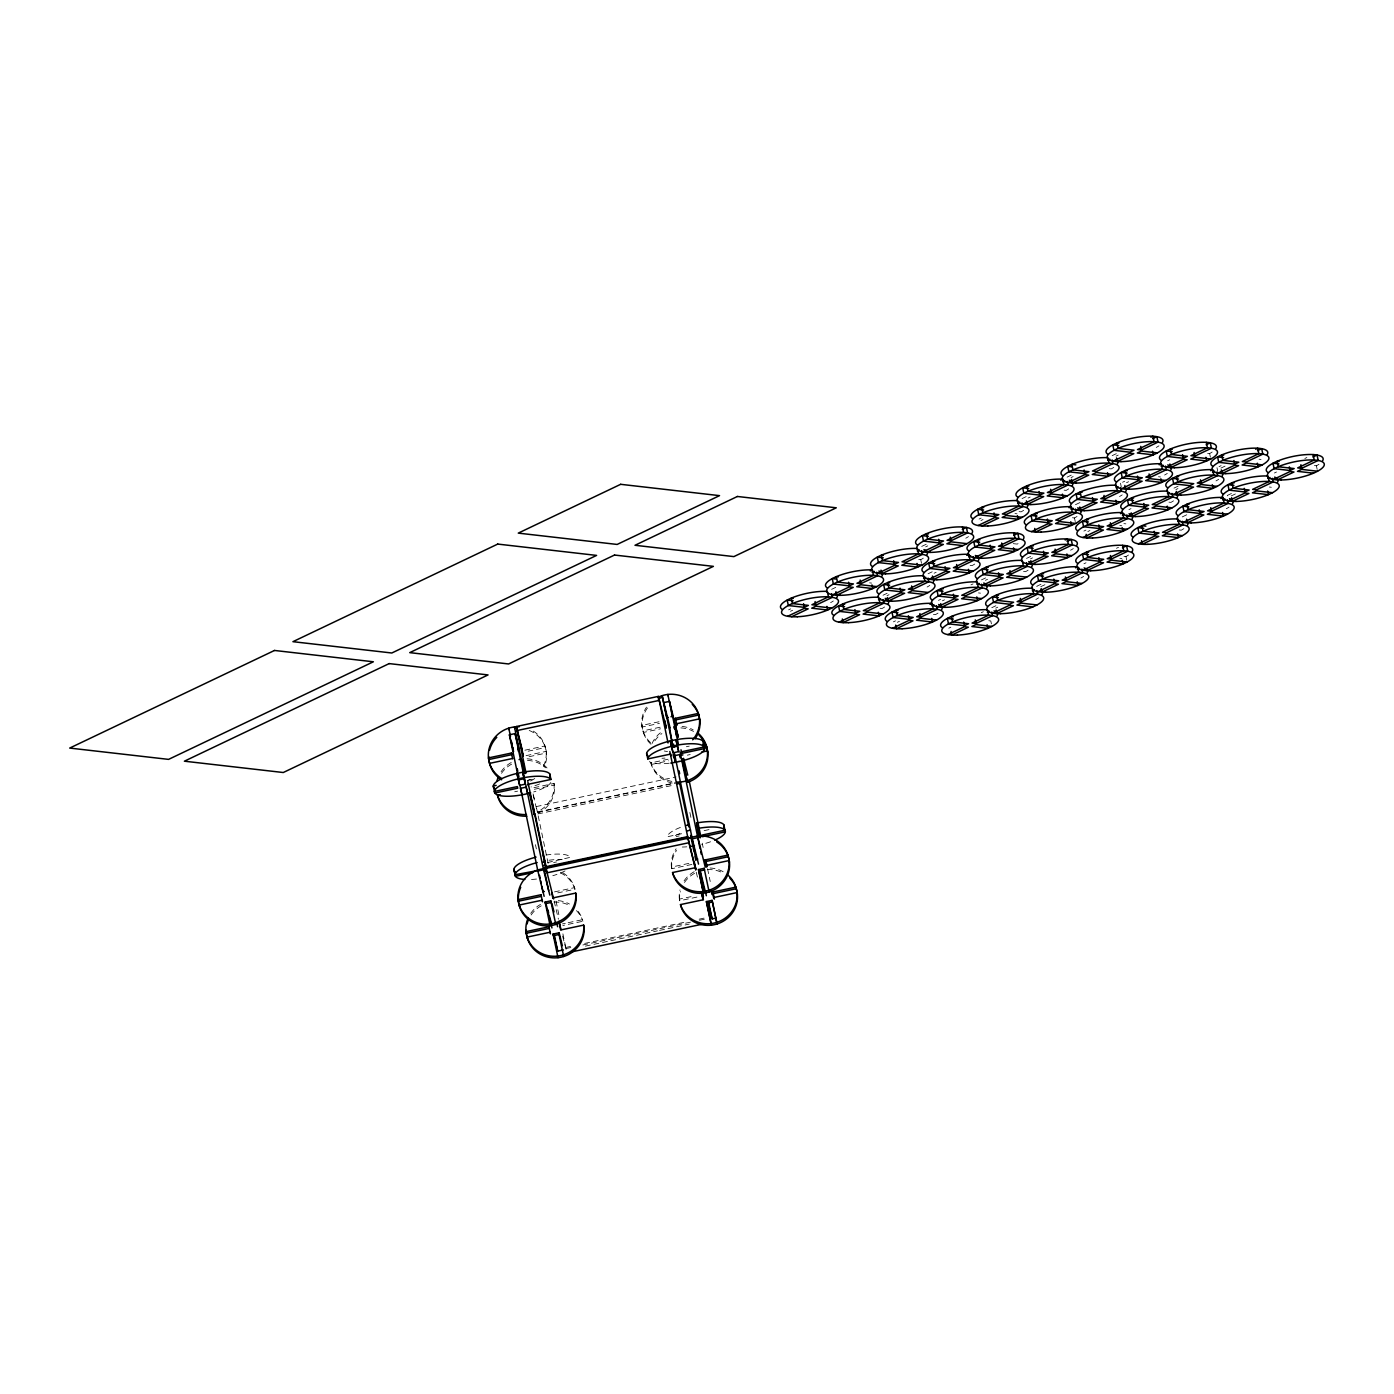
<?xml version="1.0" encoding="UTF-8"?>
<svg xmlns="http://www.w3.org/2000/svg" width="1394" height="1394" viewBox="0 0 1394 1394"><rect width="100%" height="100%" fill="white"/><g stroke="black" fill="none" stroke-linecap="round" stroke-linejoin="round"><path stroke-width="0.75" stroke-dasharray="5 3.75" d="M788.621 609.84L790.694 608.864M831.608 589.348L835.738 587.379M921.713 546.413L927.916 543.451M979.076 519.073L981.149 518.08M1022.063 498.582L1026.193 496.612M1067.124 477.114L1071.254 475.145M1112.168 455.646L1116.315 453.677M790.503 611.286L792.576 610.293M925.668 546.866L927.742 545.873M980.975 520.52L983.031 519.526M1028.092 498.059L1030.149 497.066M1071.08 477.567L1073.136 476.574M1116.124 456.099L1118.197 455.106M883.012 595.238L887.159 593.269M928.073 573.77L932.203 571.801M1075.454 504.698L1081.657 501.753M1122.571 482.237L1124.644 481.261M1167.632 460.769L1169.705 459.793M886.967 595.691L889.041 594.715M934.102 573.23L936.158 572.254M1126.526 482.69L1128.6 481.714M893.415 621.846L895.488 620.853M938.476 600.378L940.549 599.385M970.956 584.888L973.029 583.912M981.463 579.887L985.593 577.918M1026.524 558.419L1030.654 556.45M1083.887 531.079L1085.943 530.086M1128.931 509.612L1131.004 508.618M1173.992 488.127L1178.122 486.157M1219.053 466.659L1221.109 465.666M897.37 622.299L899.444 621.306M942.431 600.831L944.505 599.838M985.419 580.34L987.492 579.346M1030.48 558.872L1032.536 557.879M1087.843 531.532L1089.899 530.539M1175.874 489.573L1177.947 488.58M1220.935 468.105L1225.065 466.119M948.791 628.189L950.847 627.195M981.271 612.698L983.345 611.722M991.779 607.697L995.908 605.728M1040.969 584.26L1036.822 586.229L1037.589 589.854M1083.957 563.768L1086.013 562.775M1116.437 548.295L1118.511 547.302M1182.234 516.93L1188.437 513.968M1231.425 493.493L1227.295 495.462L1228.044 499.087M1274.412 473.002L1276.486 472.008M1304.836 458.504L1306.892 457.511M995.734 608.15L997.79 607.174M1040.778 586.682L1044.925 584.713M1231.251 495.916L1235.38 493.946M524.893 750.199L544.967 745.947L545.368 747.55L528.169 751.192M659.013 721.761L641.815 725.403L642.198 727.006L659.414 723.364M526.043 755.653L546.099 751.383L546.5 752.987L526.444 757.256M660.146 727.215L642.948 730.857L643.348 732.46L660.547 728.818M527.263 780.466L532.996 779.263M686.353 746.748L689.228 746.138M514.734 791.757L517.592 791.147M533.972 787.68L554.045 783.428L554.446 785.031A29.03 27.828 -13.9 0 1 538.485 813.051M672.239 783.045A29.03 27.828 -13.9 0 1 651.277 764.487L650.876 762.901L668.074 759.242M687.329 755.165L690.187 754.555M534.372 789.283L554.446 785.031M651.277 764.487L668.475 760.845M677.902 761.333L679.314 761.037M536.22 806.586L676.107 776.928M533.188 795.172L537.37 812.04L675.114 782.818M679.453 782.226L537.457 812.336L548.138 863.426M537.857 813.939L673.494 785.171M681.614 833.734L667.273 836.766A29.03 8.242 -11.8 0 1 682.032 826.834M553.627 862.538L556.502 861.945M676.282 836.539L679.139 835.93M704.127 830.632L709.86 829.43M554.498 891.881L574.572 887.629L574.973 889.233L557.757 892.874M691.877 864.437L671.803 868.706L671.403 867.103L691.476 862.834M562.444 923.908L565.302 923.316M568.177 922.706L582.5 919.657L582.901 921.26L562.827 925.511M696.948 897.091L679.732 900.733L679.348 899.13L693.672 896.098M565.633 947.467L574.101 945.672M584.696 943.424L686.423 921.852M699.143 919.169L707.629 917.357M565.929 948.565L572.289 947.223M582.884 944.975L690.954 922.061M699.439 920.267L707.908 918.454M585.393 946.125L608.708 941.177M610.833 940.741L657.445 930.844M659.571 930.39L665.931 929.049M668.04 928.596L674.4 927.254M676.526 926.801L689.246 924.1M1207.64 453.329L1209.644 453.555A29.03 8.242 -11.8 0 0 1212.327 451.917M1259.061 459.201L1261.047 459.445M1314.42 465.544L1316.424 465.77A29.03 8.242 -11.8 0 0 1319.107 464.15M1109.206 468.68L1111.192 468.907A29.03 8.242 -11.8 0 0 1113.893 467.286M1269.376 487.029L1271.363 487.255M1158.501 476.748L1160.488 476.975M1064.145 490.148L1066.149 490.374A29.03 8.242 -11.8 0 0 1068.832 488.754M1168.956 502.154L1170.943 502.38A29.03 8.242 -11.8 0 0 1173.626 500.76M1019.101 511.615L1021.088 511.859A29.03 8.242 -11.8 0 0 1023.771 510.221M1072.474 517.732L1074.478 517.958A29.03 8.242 -11.8 0 0 1077.161 516.338M1123.895 523.621L1125.882 523.848M1179.254 529.964L1181.258 530.19A29.03 8.242 -11.8 0 0 1183.942 528.57M1014.989 513.567L1016.993 513.811M1119.8 525.573L1121.787 525.799M1013.211 543.643L1017.202 544.096A29.03 8.242 -11.8 0 0 1019.903 542.475M1123.965 556.311L1125.969 556.554A29.03 8.242 -11.8 0 0 1128.652 554.917M1119.87 558.262L1121.874 558.506M918.751 559.447L920.737 559.674A29.03 8.242 -11.8 0 0 923.438 558.053M970.154 565.337L972.158 565.563A29.03 8.242 -11.8 0 0 974.842 563.943M1023.544 571.453L1025.548 571.679A29.03 8.242 -11.8 0 0 1028.232 570.059M978.483 592.92L980.487 593.147M869.595 582.866L871.581 583.093M880.05 608.272L882.036 608.516A29.03 8.242 -11.8 0 0 884.737 606.878M933.44 614.388L935.426 614.615A29.03 8.242 -11.8 0 0 938.127 612.994M988.799 620.731L990.803 620.957L991.552 624.599M696.233 872.226L697.802 878.551M533.1 793.935L534.669 800.261M547.598 862.555L570.442 857.293A29.03 8.242 -11.8 0 0 544.775 855.254M554.15 901.099L558.419 919.204M562.584 936.054L566.312 950.168L562.758 933.144M1316.424 465.77L1317.173 469.412M1216.979 467.652L1217.729 471.277M1209.644 453.555L1210.393 457.18M1120.515 483.23L1121.264 486.854M1125.969 556.554L1126.718 560.179M1074.478 517.958L1075.244 521.6M920.737 559.674L921.504 563.315M702.227 843.196L703.116 847.465M707.56 868.741L710.226 881.513M689.873 812.475L691.197 818.87M536.603 808.398L537.37 812.04M556.084 901.204L559.255 916.642M535.47 844.677L536.359 848.929M560.371 872.818A29.03 27.828 -13.9 0 1 574.973 889.233M562.932 872.818A29.03 27.828 -13.9 0 1 574.572 887.629M679.732 900.733A29.03 27.828 -13.9 0 1 680.394 891.515M684.454 882.454A29.03 27.828 -13.9 0 1 695.693 872.714M707.298 869.612A29.03 27.828 -13.9 0 1 723.172 873.097M679.348 899.13A29.03 27.828 -13.9 0 1 679.993 889.912M684.071 880.851A29.03 27.828 -13.9 0 1 695.292 871.111M710.051 867.992A29.03 27.828 -13.9 0 1 724.218 872.348M671.803 868.706A29.03 27.828 -13.9 0 1 676.526 850.427M671.403 867.103A29.03 27.828 -13.9 0 1 676.125 848.824M531.114 914.969A29.03 27.828 -13.9 0 1 542.336 905.229M553.958 902.127A29.03 27.828 -13.9 0 1 569.815 905.612M576.471 910.613A29.03 27.828 -13.9 0 1 582.901 921.26M530.713 913.366A29.03 27.828 -13.9 0 1 540.506 904.392M558.314 900.611A29.03 27.828 -13.9 0 1 569.414 904.009M578.214 911.484A29.03 27.828 -13.9 0 1 582.5 919.657M529.215 730.456A29.03 27.828 -13.9 0 1 544.252 766.874M534.756 778.479A29.03 27.828 -13.9 0 1 530.556 781.006M533.344 731.136A29.03 27.828 -13.9 0 1 542.301 768.251M530.156 779.403A29.03 27.828 -13.9 0 1 527.263 780.657M654.866 740.772A29.03 27.828 -13.9 0 1 661.889 733.558M680.847 727.895A29.03 27.828 -13.9 0 1 693.567 731.414M671.838 781.442A29.03 27.828 -13.9 0 1 650.876 762.901M652.009 743.56A29.03 27.828 -13.9 0 1 661.505 731.955M682.067 726.413A29.03 27.828 -13.9 0 1 693.167 729.811M550.822 782.522A29.03 8.242 -11.8 0 1 533.675 791.966M539.583 783.933A29.03 8.242 -11.8 0 1 531.044 786.965M669.207 763.232A29.03 8.242 -11.8 0 1 649.325 761.629M665.008 758.075A29.03 8.242 -11.8 0 1 661.976 758.266M565.006 870.936A29.03 8.242 -11.8 0 1 552.808 875.711M536.498 879.039A29.03 8.242 -11.8 0 1 530.382 879.509M548.975 860.237A29.03 8.242 -11.8 0 1 562.2 859.61M710.574 841.767A29.03 8.242 -11.8 0 1 701.687 844.398M686.772 846.82A29.03 8.242 -11.8 0 1 682.293 847.029M675.393 835.616A29.03 8.242 -11.8 0 1 683.165 832.27M667.517 751.505A29.03 27.828 -13.9 0 1 664.293 751M650.963 744.239A29.03 27.828 -13.9 0 1 648.994 706.061M650.562 742.636A29.03 27.828 -13.9 0 1 646.52 707.141M501.509 773.287A29.03 27.828 -13.9 0 1 512.748 763.546M527.49 760.41A29.03 27.828 -13.9 0 1 545.681 767.798M554.045 783.428A29.03 27.828 -13.9 0 1 538.084 811.447M501.108 771.684A29.03 27.828 -13.9 0 1 512.347 761.943M527.089 758.806A29.03 27.828 -13.9 0 1 547.581 768.547M1158.937 445.819A29.03 8.242 -11.8 0 1 1156.253 447.439M1218.687 479.292A29.03 8.242 -11.8 0 1 1216.004 480.913M1083.591 576.402A29.03 8.242 -11.8 0 1 1080.908 578.022M1038.547 597.869A29.03 8.242 -11.8 0 1 1035.847 599.49M1073.293 548.574A29.03 8.242 -11.8 0 1 1070.592 550.212M1229.003 507.102A29.03 8.242 -11.8 0 1 1226.319 508.723M1122.222 494.87A29.03 8.242 -11.8 0 1 1119.539 496.491M1167.283 473.402A29.03 8.242 -11.8 0 1 1164.582 475.023M833.316 600.988A29.03 8.242 -11.8 0 1 830.632 602.626M968.481 536.585A29.03 8.242 -11.8 0 1 965.798 538.206M929.781 585.41A29.03 8.242 -11.8 0 1 927.097 587.031"/><path stroke-width="1.5" d="M870.292 570.913L872.365 569.937L873.498 575.391L856.962 583.267L860.917 583.72L877.453 575.844L876.704 572.202M1060.747 480.146L1062.82 479.17L1063.953 484.607L1047.417 492.5L1051.372 492.953L1067.909 485.06L1067.159 481.435M1150.869 437.211L1152.925 436.217L1154.075 441.671L1137.521 449.548L1141.477 450.001L1158.031 442.125L1156.881 436.67L1152.751 438.64M872.174 572.359L874.247 571.366M917.235 550.891L919.308 549.898M962.296 529.406L966.425 527.437L967.558 532.891L951.022 540.767L947.066 540.314L963.602 532.438L962.47 526.984M1017.585 503.06L1019.659 502.067M1062.646 481.592L1064.702 480.599M1107.69 460.107L1109.763 459.131M793.169 600.744L787.192 600.065L788.324 605.519L804.286 607.348L808.381 605.397L792.419 603.567L791.287 598.113L793.273 598.34M836.226 579.05L832.235 578.597L833.385 584.051L849.347 585.863L853.442 583.912L837.48 582.082L836.33 576.646L838.334 576.872M883.291 557.809L877.296 557.13L878.429 562.566L894.408 564.396L898.503 562.444L882.524 560.615L881.391 555.161L883.378 555.404M928.334 536.341L922.358 535.644L923.49 541.099L939.451 542.928L943.546 540.977L927.585 539.147L926.452 533.693L928.439 533.919M983.624 509.977L977.647 509.298L978.78 514.752L994.758 516.582L998.853 514.63L982.875 512.8L981.742 507.346L983.728 507.573M1028.685 488.51L1022.691 487.83L1023.841 493.267L1039.802 495.097L1043.897 493.145L1027.936 491.315L1026.803 485.879L1028.789 486.105M1071.742 466.816L1067.752 466.345L1068.884 471.799L1084.863 473.629L1088.958 471.677L1072.979 469.848L1071.847 464.394L1075.837 464.864M787.697 616.27L804.233 608.394L808.189 608.847L791.653 616.723M832.741 594.802L849.277 586.926L853.233 587.379L836.696 595.255L835.947 591.631M877.802 573.335L894.338 565.459L898.294 565.912L881.757 573.788L880.991 570.146M922.863 551.867L939.399 543.974L943.355 544.427L926.818 552.32M978.152 525.503L994.689 517.627L998.644 518.08L982.108 525.956M1023.213 504.036L1039.75 496.159L1043.705 496.612L1027.151 504.489L1026.402 500.864M1068.257 482.568L1084.793 474.674L1088.749 475.127L1072.213 483.021L1071.463 479.379M1113.318 461.1L1129.854 453.207L1133.81 453.66L1117.274 461.553L1116.507 457.912M782.034 609.248A29.03 8.242 -11.8 0 1 792.785 597.503A29.03 8.242 -11.8 0 1 827.304 591.404L828.437 596.859L811.9 604.735L815.856 605.188L832.392 597.312L831.643 593.67M966.756 555.335L968.83 554.342L969.963 559.796L953.426 567.689L957.382 568.125L973.918 560.249L973.169 556.624M1069.093 507.73L1071.15 506.754L1072.3 512.208L1055.746 520.084L1059.701 520.537L1076.255 512.661L1075.488 509.019M1159.198 464.794L1161.272 463.801L1162.404 469.255L1145.868 477.131L1149.823 477.584L1166.36 469.708L1165.593 466.084M878.534 599.716L880.607 598.723M923.595 578.249L925.668 577.255M968.656 556.764L970.712 555.788M1013.699 535.296L1017.829 533.327L1018.979 538.781L1002.443 546.657L998.487 546.204L1015.024 538.328L1013.891 532.874M1070.975 509.176L1073.049 508.183M1116.036 487.708L1118.093 486.715M1161.08 466.223L1163.154 465.248M1206.141 444.756L1210.271 442.787L1211.421 448.241L1194.867 456.117L1190.912 455.664L1207.465 447.788L1206.315 442.334M844.59 606.634L838.596 605.954L839.728 611.408L855.707 613.238L859.802 611.286L843.823 609.457L842.69 604.003L844.694 604.229M889.633 585.166L883.657 584.487L884.789 589.923L900.751 591.753L904.863 589.801L888.884 587.972L887.751 582.535L889.738 582.762M934.694 563.699L928.7 563.002L929.85 568.456L945.812 570.285L949.906 568.334L933.945 566.504L932.795 561.05L934.799 561.294M979.755 542.231L973.761 541.534L974.894 546.988L990.873 548.818L994.967 546.866L978.989 545.037L977.856 539.583L979.86 539.809M839.101 622.16L855.637 614.284L859.593 614.737L843.056 622.613L842.307 618.988M884.162 600.692L900.698 592.816L904.654 593.269L888.117 601.145L887.351 597.521M929.206 579.224L945.759 571.331L949.715 571.784L933.161 579.677L932.412 576.036M974.267 557.757L990.803 549.863L994.758 550.316L978.222 558.21M1037.014 516.094L1031.037 515.414L1032.17 520.868L1048.149 522.698L1052.243 520.746L1036.265 518.917L1035.132 513.462L1037.119 513.689M1080.089 494.4L1076.081 493.946L1077.231 499.383L1093.192 501.213L1097.287 499.261L1081.326 497.431L1080.176 491.995L1082.18 492.221M1127.136 473.158L1121.142 472.461L1122.275 477.915L1138.253 479.745L1142.348 477.793L1126.369 475.964L1125.237 470.51L1127.241 470.736M1172.18 451.673L1166.203 450.994L1167.336 456.448L1183.297 458.277L1187.409 456.326L1171.43 454.496L1170.298 449.042L1172.284 449.269M1031.543 531.619L1048.079 523.743L1052.034 524.196L1035.498 532.072L1034.731 528.448M1076.586 510.152L1093.14 502.276L1097.095 502.729L1080.542 510.605L1079.792 506.963M1121.647 488.684L1138.184 480.791L1142.139 481.244L1125.603 489.137L1124.853 485.495M1166.708 467.199L1183.245 459.323L1187.2 459.776L1170.664 467.652L1169.897 464.028M878.499 593.67A29.03 8.242 -11.8 0 1 889.267 581.908A29.03 8.242 -11.8 0 1 923.769 575.827L924.919 581.263L908.365 589.157L912.321 589.61L928.874 581.716L928.108 578.092M1070.923 503.129A29.03 8.242 -11.8 0 1 1081.692 491.368A29.03 8.242 -11.8 0 1 1116.211 485.286L1117.343 490.723L1100.807 498.616L1104.762 499.069L1121.299 491.176L1120.549 487.551M930.042 604.386L932.116 603.41L933.248 608.864L916.712 616.74L920.667 617.193L937.204 609.317L936.437 605.676M1065.208 539.983L1067.264 538.99L1068.414 544.444L1051.878 552.32L1055.833 552.773L1072.369 544.897L1071.219 539.443L1067.09 541.412M1120.497 513.619L1122.571 512.644L1123.703 518.08L1107.167 525.974L1111.123 526.427L1127.659 518.533L1126.892 514.909M1210.602 470.684L1212.675 469.691L1213.808 475.145L1197.272 483.021L1201.227 483.474L1217.764 475.598L1217.014 471.956M1255.663 449.216L1257.736 448.223L1258.869 453.677L1242.333 461.553L1246.288 462.006L1262.825 454.13L1261.692 448.676L1257.545 450.645M931.924 605.832L933.997 604.839M976.985 584.365L979.041 583.372M1122.379 515.066L1124.453 514.072M1167.44 493.598L1169.514 492.605M1212.501 472.113L1214.557 471.137M897.98 612.75L891.986 612.071L893.118 617.525L909.097 619.354L913.192 617.403L897.213 615.573L896.081 610.119L898.084 610.345M943.024 591.283L937.047 590.603L938.179 596.04L954.141 597.869L958.236 595.918L942.274 594.088L941.142 588.651L943.128 588.878M988.085 569.815L982.09 569.118L983.24 574.572L999.202 576.402L1003.297 574.45L987.335 572.62L986.185 567.166L988.189 567.393M1033.146 548.33L1027.151 547.65L1028.284 553.104L1044.263 554.934L1048.358 552.982L1032.379 551.153L1031.246 545.699L1033.25 545.925M1088.435 521.983L1082.441 521.304L1083.591 526.74L1099.552 528.57L1103.647 526.618L1087.686 524.789L1086.536 519.352L1088.54 519.579M1133.496 500.516L1127.502 499.819L1128.635 505.273L1144.613 507.102L1148.708 505.151L1132.73 503.321L1131.597 497.867L1133.583 498.111M1223.601 457.563L1217.607 456.883L1218.739 462.338L1234.718 464.167L1238.813 462.216L1222.852 460.386L1221.702 454.932L1223.705 455.158M892.491 628.276L909.027 620.4L912.983 620.853L896.447 628.729L895.68 625.104M937.552 606.808L954.088 598.932L958.044 599.385L941.508 607.261L940.741 603.619M982.596 585.341L999.149 577.447L1003.088 577.9L986.551 585.794M1027.657 563.856L1044.193 555.979L1048.149 556.433L1031.612 564.309L1030.846 560.684M1082.946 537.509L1099.483 529.633L1103.438 530.086L1086.902 537.962L1086.153 534.338M1128.007 516.041L1144.544 508.148L1148.499 508.601L1131.963 516.494L1131.196 512.853M1173.068 494.574L1189.605 486.68L1193.56 487.133L1177.024 495.027L1176.257 491.385M1218.112 473.089L1234.648 465.213L1238.604 465.666L1222.068 473.542L1221.318 469.917M976.933 578.318A29.03 8.242 -11.8 0 1 987.701 566.556A29.03 8.242 -11.8 0 1 1022.22 560.458L1023.353 565.912L1006.816 573.788L1010.772 574.241L1027.308 566.365L1026.559 562.74M1075.523 567.794L1077.579 566.8L1078.729 572.254L1062.176 580.131L1066.131 580.584L1082.685 572.707L1081.918 569.066M1220.917 498.494L1222.991 497.501L1224.124 502.955L1207.587 510.831L1211.543 511.284L1228.079 503.408L1227.33 499.784M987.301 612.175L989.357 611.182M1032.344 590.707L1034.418 589.714M1077.405 569.222L1079.479 568.247M1122.466 547.755L1126.596 545.786L1127.729 551.24L1111.192 559.116L1107.237 558.663L1123.773 550.787L1122.64 545.333M1177.756 521.408L1179.812 520.415M1222.799 499.923L1224.873 498.947M1267.86 478.456L1269.934 477.48M1312.921 456.988L1317.051 455.019L1318.184 460.473L1301.648 468.349L1297.692 467.896L1314.228 460.02L1313.096 454.566M953.339 619.093L947.345 618.413L948.495 623.85L964.456 625.679L968.551 623.728L952.59 621.898L951.44 616.462L953.444 616.688M1043.444 576.158L1037.467 575.461L1038.6 580.915L1054.561 582.744L1058.673 580.793L1042.695 578.963L1041.562 573.509L1043.548 573.736M1088.505 554.673L1082.511 553.993L1083.661 559.447L1099.622 561.277L1103.717 559.325L1087.756 557.495L1086.606 552.041L1088.609 552.268M1143.794 528.326L1137.818 527.646L1138.95 533.083L1154.912 534.913L1159.006 532.961L1143.045 531.131L1141.913 525.695L1145.903 526.148M1188.855 506.858L1182.861 506.161L1184.011 511.615L1199.973 513.445L1204.067 511.493L1188.106 509.664L1186.956 504.21L1188.96 504.436M1233.917 485.373L1227.922 484.694L1229.055 490.148L1245.034 491.977L1249.129 490.026L1233.15 488.196L1232.017 482.742L1234.021 482.969M1278.96 463.906L1272.983 463.226L1274.116 468.68L1290.077 470.51L1294.172 468.558L1278.211 466.729L1277.078 461.275L1279.065 461.501M947.85 634.618L964.404 626.742L968.36 627.195L951.806 635.072L951.056 631.447M992.911 613.151L1009.448 605.275L1013.403 605.71L996.867 613.604L996.118 609.962M1037.972 591.683L1054.509 583.79L1058.464 584.243L1041.928 592.136L1041.161 588.495M1083.016 570.198L1099.57 562.322L1103.525 562.775L1086.971 570.651M1138.323 543.852L1154.859 535.976L1158.815 536.429L1142.278 544.305L1141.512 540.68M1183.367 522.384L1199.92 514.491L1203.858 514.944L1187.322 522.837L1186.573 519.195M1228.428 500.899L1244.964 493.023L1248.919 493.476L1232.383 501.352L1231.616 497.728M1273.489 479.431L1290.025 471.555L1293.98 472.008L1277.444 479.884M942.187 627.596A29.03 8.242 -11.8 0 1 952.956 615.834A29.03 8.242 -11.8 0 1 987.475 609.753L988.607 615.19L972.071 623.083L976.027 623.536L992.563 615.643L991.814 612.018M987.248 606.129A29.03 8.242 -11.8 0 1 998.017 594.367A29.03 8.242 -11.8 0 1 1032.536 588.268L1033.668 593.722L1017.132 601.616L1021.088 602.069L1037.624 594.175L1036.857 590.551M526.043 773.112L516.39 726.501L658.386 696.39L666.21 727.999M659.153 700.433L517.157 730.526L523.273 755.13M518.742 779.49L509.402 734.795L515.083 733.592L524.998 773.635M678.355 737.217L669.486 701.391L663.805 702.593L670.078 727.877M517.627 749.258L519.056 748.944L514.456 726.936L514.856 728.539M668.144 717.335L666.733 717.631L662.133 695.641L673.145 747.289M670.984 716.743L672.413 716.429L671.263 710.94M518.028 750.843L519.457 750.547M511.389 753.056L488.458 757.918L488.858 759.521L511.79 754.659L511.389 753.056L512.644 758.754M675.393 718.293L698.324 713.432L698.725 715.035L675.776 719.896L675.393 718.293L676.787 724.653M512.522 758.51L489.59 763.372L489.991 764.975M519.056 759.608L521.182 759.155L521.583 760.758M669.573 727.703L672.884 747.114M673.825 726.797L674.226 728.4M518.533 779.908L524.214 778.706L525.364 784.142L519.683 785.345L516.93 773.426L519.683 785.345M677.571 746.191L671.891 747.393L673.023 752.83L678.704 751.627L675.968 739.709L678.704 751.627M496.159 785.38L493.302 785.989L494.835 793.047L517.766 788.185L517.366 786.582L494.434 791.443M703.395 746.069L706.253 745.459L706.653 747.062L703.778 747.672M549.811 774.001L550.944 779.455L528.012 784.317L528.413 785.92M646.642 753.474L647.792 758.928L670.723 754.067L671.124 755.67M703.168 741.503L704.301 746.94L681.37 751.802L681.753 753.405L704.702 748.543L703.552 743.089M673.772 755.844L679.453 754.642L680.255 757.866M526.88 816.135A29.03 27.828 -13.9 0 1 497.919 797.002L497.536 795.399L500.394 794.807M701.652 752.133L707.403 750.913L707.786 752.516M527.385 793.256L529.528 792.803L534.111 814.793L533.728 813.207M682.154 760.427L687.469 782.295A29.03 27.828 -13.9 0 0 699.039 735.283M542.719 862.433L544.845 861.98L543.242 855.515M697.488 829.622L700.084 837.916M543.468 865.43L545.786 865.796M698.237 832.619L700.136 837.324M543.852 867.887L687.782 837.271M698.621 835.076L696.599 823A29.03 8.242 -11.8 0 1 723.678 827.844M688.479 837.968L691.354 837.358L691.755 838.961M724.932 830.232L702.001 835.093L702.384 836.696L725.333 831.835L723.782 824.778M546.012 868.375L688.009 838.264M520.084 785.885L537.875 871.023L543.555 869.821L549.811 895.122M674.487 753.684L692.26 838.822L697.941 837.62L705.259 867.138M532.665 872.679L515.466 876.321L514.316 870.884M544.601 870.884L546.012 870.588M695.711 870.117L688.932 842.725L546.936 872.836L527.821 781.616M544.392 891.533L542.98 891.846L541.83 886.34M697.749 859.018L696.32 859.331L691.738 837.324L692.121 838.927M540.994 894.739L518.063 899.618L518.446 901.204L541.395 896.342L540.994 894.739L542.388 901.116M704.981 859.976L727.929 855.114L728.313 856.718L705.381 861.579L704.981 859.976L706.375 866.354M552.773 897.945L575.705 893.084L576.105 894.687A29.03 27.828 -13.9 0 1 542.771 925.599A29.03 27.828 -13.9 0 1 520.711 887.333M716.69 841.906A29.03 27.828 -13.9 0 1 717.945 887.473A29.03 27.828 -13.9 0 1 672.936 874.143L672.553 872.539L695.484 867.678L695.885 869.281L694.351 862.241M545.106 902.057L550.787 900.855L551.188 902.458L545.507 903.66L545.106 902.057L550.107 925.651L549.706 924.065M698.464 869.542L704.144 868.34L704.545 869.943L698.864 871.145L698.464 869.542L703.447 893.153L698.864 871.145M551.623 923.717L549.184 915.614M706.392 890.905L704.266 891.358L700.241 872.104M548.922 926.783L525.991 931.645L526.392 933.248L549.323 928.387L548.922 926.783L550.316 933.144M712.926 892.003L735.858 887.142L736.259 888.745L713.31 893.606L712.926 892.003L714.32 898.381M526.252 930.234A29.03 27.828 -13.9 0 0 556.467 957.835A29.03 27.828 -13.9 0 0 584.034 926.714L583.65 925.111L560.702 929.972L559.569 924.518L559.97 926.121M729.811 878.115A29.03 27.828 -13.9 0 1 723.016 921.364A29.03 27.828 -13.9 0 1 680.882 906.187L680.481 904.584L703.412 899.722L702.28 894.268L702.681 895.872M553.052 934.085L558.715 932.882L559.116 934.485L553.435 935.688L553.052 934.085L558.036 957.695L557.635 956.092M706.392 901.569L711.393 925.18L706.392 901.569L712.073 900.367L717.074 923.978L712.073 900.367M706.793 903.173L712.473 901.97M553.523 934.259L557.705 951.109L563.385 949.906M707.925 902.057L712.107 918.907L715.889 918.106M571 952.015L704.528 923.717M1118.894 443.153L1116.908 442.926L1118.04 448.38L1134.019 450.21L1129.924 452.161L1113.945 450.332L1112.813 444.878L1118.79 445.575M1157.386 452.876L1141.425 451.064L1137.33 453.015L1153.291 454.845L1152.542 451.203M1210.776 458.992L1194.815 457.162L1190.72 459.114L1206.681 460.944L1205.932 457.319M1262.197 464.882L1246.219 463.052L1242.124 465.004L1258.102 466.833L1257.336 463.209M1317.557 471.224L1301.595 469.395L1297.5 471.346L1313.462 473.176M1178.644 476.626L1176.658 476.399L1177.791 481.854L1193.752 483.683L1189.657 485.635L1173.696 483.805L1172.546 478.351L1178.54 479.048M1112.342 474.361L1096.364 472.531L1092.269 474.483L1108.247 476.312L1107.481 472.671M1165.732 480.477L1149.754 478.647L1145.659 480.599L1161.638 482.429L1160.871 478.787M1217.136 486.367L1201.175 484.537L1197.08 486.489L1213.041 488.318L1212.275 484.676M1272.513 492.692L1256.534 490.88L1252.439 492.831L1268.401 494.643L1267.651 491.019M1067.281 495.828L1051.32 493.999L1047.225 495.95L1063.186 497.78L1062.42 494.156M1120.671 501.945L1104.71 500.115L1100.598 502.067L1116.577 503.896L1115.81 500.254M1172.075 507.834L1156.114 506.005L1152.019 507.956L1167.98 509.786L1167.231 506.144M1227.452 514.177L1211.473 512.347L1207.378 514.299L1223.357 516.128L1222.59 512.487M1022.22 517.296L1006.259 515.466L1002.164 517.418L1018.125 519.248L1017.376 515.623M1075.61 523.412L1059.649 521.583L1055.554 523.534L1071.516 525.364L1070.766 521.739M1127.032 529.302L1111.053 527.472L1106.958 529.424L1122.937 531.253L1122.17 527.629M1182.391 535.644L1166.429 533.815L1162.335 535.766L1178.296 537.596L1177.547 533.972M966.931 543.66L950.969 541.83L946.874 543.782L962.836 545.612M1018.352 549.55L1002.373 547.72L998.278 549.672L1014.257 551.501L1013.49 547.859M1071.742 555.648L1055.763 553.819L1051.668 555.77L1067.63 557.6L1066.88 553.976M1127.101 561.991L1111.123 560.161L1107.028 562.113L1123.006 563.943L1122.24 560.318M921.87 565.128L905.908 563.298L901.813 565.25L917.775 567.079L917.025 563.437M973.291 571.017L957.312 569.188L953.217 571.139L969.196 572.969L968.429 569.327M1026.681 577.133L1010.702 575.304L1006.607 577.255L1022.586 579.085M1082.04 583.476L1066.079 581.646L1061.984 583.598L1077.945 585.428L1077.196 581.786M998.505 595.221L996.501 594.977L997.634 600.431L1013.612 602.26L1009.517 604.212L993.539 602.382L992.406 596.928L998.4 597.625M876.826 586.595L860.847 584.766L856.752 586.717L872.731 588.547L871.964 584.922M928.23 592.485L912.268 590.655L908.174 592.607L924.135 594.436M981.62 598.601L965.659 596.771L961.564 598.723L977.525 600.553L976.776 596.911M1036.997 604.944L1021.018 603.114L1016.923 605.066L1032.902 606.895M831.765 608.063L815.804 606.233L811.709 608.185L827.67 610.014L826.921 606.39M883.186 613.952L867.207 612.123L863.113 614.074L879.091 615.904L878.325 612.28M936.576 620.069L920.598 618.239L916.503 620.191L932.481 622.02L931.715 618.396M991.936 626.411L975.974 624.582L971.879 626.533L987.841 628.363L987.074 624.739M699.858 720.471L699.457 718.886L676.526 723.747L676.926 725.35M729.463 862.172L729.062 860.568L706.131 865.43L706.514 867.033M737.391 894.199L736.99 892.596L714.059 897.457L714.46 899.06M668.214 696.024L667.813 694.439L669.538 702.681M683.583 758.284L687.765 775.151M682.868 760.288L682.468 758.684L687.469 782.295M679.714 754.851L679.923 755.653A29.03 8.242 -11.8 0 0 682.921 754.868M696.599 823L698.202 829.465M710.992 890.313L712.038 894.53M708.744 890.348L709.128 891.933L704.144 868.34M673.023 752.83L670.287 740.928L671.42 746.365M673.842 755.234L675.376 762.309L674.243 756.855M665.879 725.995L666.28 727.598M692.26 838.822L698.533 864.123M700.102 870.448L706.357 895.732M695.101 866.789L687.608 836.661L545.612 866.772L553.627 898.991M701.356 892.073L702.402 896.29M701.443 893.31L703.012 899.635M516.39 726.501L522.14 749.676M529.703 792.594L534.407 811.569M524.214 778.706L522.611 772.224L525.364 784.142M545.995 866.598L546.587 869.037L534.93 813.678M527.699 793.622L526.096 787.157L520.415 788.359L522.018 794.824M544.392 860.969L545.995 867.434M558.942 921.312L561.033 929.728M544.462 870.239L544.061 868.636L548.661 890.644M509.176 729.742L508.775 728.156L510.5 736.398M551.902 903.539L553.993 911.972M556.607 922.514L557.635 926.731M559.203 933.056L562.34 945.69M509.402 734.795L513.584 751.645M555.387 922.845L555.788 924.449L550.787 900.855M563.315 954.89L563.716 956.493L558.715 932.882M538.154 870.466L515.066 874.735L513.933 869.281M537.875 871.023L544.13 896.325M545.699 902.632L551.954 927.934M542.527 901.796L542.127 900.193L519.195 905.054L519.596 906.658M550.456 933.841L550.072 932.237L527.124 937.099L527.524 938.702M1300.898 464.707L1301.648 468.349M1289.328 466.868L1290.077 470.51M1272.373 478.299L1273.14 481.941L1256.604 489.817L1252.648 489.364L1269.185 481.488L1268.035 476.034A29.03 8.242 -11.8 0 0 1233.533 482.132A29.03 8.242 -11.8 0 0 1222.765 493.894M1244.267 488.336L1245.034 491.977M1233.951 460.525L1234.718 464.167M1210.776 507.66L1211.543 511.284M1200.478 479.85L1201.227 483.474M1194.118 452.492L1194.867 456.117M1199.206 509.821L1199.973 513.445M1182.548 454.636L1183.297 458.277M1182.269 521.251L1183.018 524.876L1166.482 532.769L1162.526 532.316L1179.08 524.423L1177.93 518.986A29.03 8.242 -11.8 0 0 1143.411 525.068A29.03 8.242 -11.8 0 0 1132.66 536.829M1171.953 493.441L1172.72 497.066L1156.184 504.959L1152.228 504.506L1168.764 496.612L1167.614 491.158A29.03 8.242 -11.8 0 0 1133.113 497.257A29.03 8.242 -11.8 0 0 1122.344 509.019M1149.057 473.96L1149.823 477.584M1140.728 446.376L1141.477 450.001M1154.162 531.288L1154.912 534.913M1143.847 503.478L1144.613 507.102M1137.487 476.121L1138.253 479.745M1112.203 459.968L1112.97 463.592L1096.433 471.468L1092.478 471.015L1109.014 463.139L1107.881 457.685A29.03 8.242 -11.8 0 0 1073.363 463.784A29.03 8.242 -11.8 0 0 1062.594 475.546M1110.356 522.785L1111.123 526.427M1104.013 495.428L1104.762 499.069M1110.426 555.492L1111.192 559.116M1098.786 524.946L1099.552 528.57M1092.443 497.588L1093.192 501.213M1084.096 470.005L1084.863 473.629M1098.873 557.635L1099.622 561.277M1050.623 489.311L1051.372 492.953M1065.382 576.959L1066.131 580.584M1055.066 549.149L1055.833 552.773M1047.382 519.056L1048.149 522.698M1039.053 491.472L1039.802 495.097M1053.812 579.102L1054.561 582.744M1043.496 551.292L1044.263 554.934M1022.098 502.903L1022.865 506.545L1006.329 514.421L1002.373 513.968L1018.909 506.092L1017.759 500.638A29.03 8.242 -11.8 0 0 983.258 506.719A29.03 8.242 -11.8 0 0 972.489 518.481M1020.321 598.427L1021.088 602.069M1010.005 570.616L1010.772 574.241M1001.676 543.033L1002.443 546.657M993.992 512.94L994.758 516.582M998.435 572.777L999.202 576.402M990.106 545.176L990.873 548.818M981.498 584.208L982.247 587.832L965.711 595.726L961.755 595.273L978.309 587.379L977.159 581.943A29.03 8.242 -11.8 0 0 942.64 588.024A29.03 8.242 -11.8 0 0 931.889 599.786M975.277 619.894L976.027 623.536M956.615 564.5L957.382 568.125M950.272 537.143L951.022 540.767M963.707 622.055L964.456 625.679M953.391 594.245L954.141 597.869M945.062 566.661L945.812 570.285M938.702 539.286L939.451 542.928M921.748 550.735L922.514 554.359L905.978 562.252L902.023 561.799L918.559 553.906L917.409 548.469A29.03 8.242 -11.8 0 0 882.907 554.551A29.03 8.242 -11.8 0 0 872.139 566.312M919.901 613.552L920.667 617.193M911.571 585.968L912.321 589.61M908.33 615.712L909.097 619.354M900.001 588.129L900.751 591.753M893.641 560.771L894.408 564.396M883.047 599.559L883.813 603.201L867.277 611.077L863.322 610.624L879.858 602.748L878.725 597.294A29.03 8.242 -11.8 0 0 844.206 603.375A29.03 8.242 -11.8 0 0 833.438 615.137M860.15 580.078L860.917 583.72M854.94 609.596L855.707 613.238M848.58 582.239L849.347 585.863M815.107 601.563L815.856 605.188M803.536 603.707L804.286 607.348M689.316 781.476L700.886 836.818M705.782 860.237L707.106 866.615M712.456 892.16L713.78 898.555M681.004 749.78L681.753 753.405M676.717 730.822L677.867 736.311M675.741 726.466L676.317 729.219M676.892 731.972L677.467 734.708M669.486 701.391L678.373 743.96M680.167 752.481L698.952 843.213M670.113 705.434L671.072 709.79M674.539 726.64L675.114 729.393M675.515 730.996L676.665 736.502M699.126 844.363L700.102 848.719M700.677 851.473L701.252 854.226M708.553 901.883L712.107 918.907M702.942 884.702L703.517 887.455M673.511 744.169L674.086 746.923M679.087 770.882L679.662 773.635M693.271 844.433L693.846 847.169M694.421 849.922L696.146 858.181M679.453 782.226L688.793 826.921M690.57 835.442L694.09 851.943M694.979 856.195L695.867 860.464M702.524 892.387L703.43 896.656M673.11 754.624L673.79 757.587M664.746 720.541L666.14 726.919M658.386 696.39L668.04 743.002M669.817 751.523L688.932 842.725M522.611 753.527L523.168 756.245M551.641 892.491L552.878 898.172M522.959 761.734L523.534 764.487M521.182 759.155L524.057 772.921M515.083 733.592L524.876 780.413M525.765 784.683L543.555 869.821M554.585 936.21L557.705 951.109M548.034 910.125L548.609 912.878M511.65 741.904L512.225 744.657M512.8 747.411L513.375 750.146M517.226 768.617L517.801 771.37M518.376 774.123L518.951 776.876M539.53 875.345L540.105 878.081M540.68 880.834L541.255 883.587M575.705 893.084A29.03 27.828 -13.9 0 1 548.661 924.152A29.03 27.828 -13.9 0 1 517.923 897.597A29.03 27.828 -13.9 0 1 547.197 868.445M728.243 875.362A29.03 27.828 -13.9 0 1 723.347 919.343A29.03 27.828 -13.9 0 1 680.481 904.584M687.364 839.083A29.03 27.828 -13.9 0 1 726.832 852.309A29.03 27.828 -13.9 0 1 710.226 889.825A29.03 27.828 -13.9 0 1 672.553 872.539M527.037 924.03A29.03 27.828 -13.9 0 1 528.64 919.36M583.65 925.111A29.03 27.828 -13.9 0 1 550.316 956.023A29.03 27.828 -13.9 0 1 528.256 917.775M501.631 779.786A29.03 27.828 -13.9 0 1 488.719 756.506M489.503 750.303A29.03 27.828 -13.9 0 1 496.787 737.321M501.23 778.183A29.03 27.828 -13.9 0 1 489.852 746.243A29.03 27.828 -13.9 0 1 519.16 726.779M680.22 783.62A29.03 27.828 -13.9 0 1 677.083 783.655M698.638 733.68A29.03 27.828 -13.9 0 1 705.068 764.923A29.03 27.828 -13.9 0 1 676.7 782.051M530.713 792.837A29.03 8.242 -11.8 0 1 495.253 793.552A29.03 8.242 -11.8 0 1 517.069 779.141A29.03 8.242 -11.8 0 1 550.944 779.455M494.835 788.69A29.03 8.242 -11.8 0 1 519.77 772.799A29.03 8.242 -11.8 0 1 549.689 777.068M647.792 758.928A29.03 8.242 -11.8 0 1 678.651 744.901A29.03 8.242 -11.8 0 1 704.44 749.502A29.03 8.242 -11.8 0 1 670.775 763.041M648.193 756.175A29.03 8.242 -11.8 0 1 673.11 740.284A29.03 8.242 -11.8 0 1 703.046 744.553M524.841 879.457A29.03 8.242 -11.8 0 1 515.902 872.783A29.03 8.242 -11.8 0 1 537.195 862.555M515.466 871.982A29.03 8.242 -11.8 0 1 536.063 857.101M697.732 828.454A29.03 8.242 -11.8 0 1 723.869 829.186A29.03 8.242 -11.8 0 1 714.704 840.164M694.473 845.862A29.03 8.242 -11.8 0 1 691.407 846.315M687.591 830.859A29.03 8.242 -11.8 0 1 690.553 830.04M686.44 825.405A29.03 8.242 -11.8 0 1 689.403 824.586M692.278 704.388A29.03 27.828 -13.9 0 1 695.136 738.75M658.16 699.004A29.03 27.828 -13.9 0 1 662.533 697.244M657.759 697.401A29.03 27.828 -13.9 0 1 693.463 704.545A29.03 27.828 -13.9 0 1 692.679 739.831M526.479 814.532A29.03 27.828 -13.9 0 1 497.536 795.399M497.048 780.745A29.03 27.828 -13.9 0 1 498.024 777.608M1107.655 454.078A29.03 8.242 -11.8 0 1 1132.538 438.152A29.03 8.242 -11.8 0 1 1162.457 442.438M1026.245 502.659A29.03 8.242 -11.8 0 1 1027.291 506.858M1069.337 480.268A29.03 8.242 -11.8 0 1 1072.352 485.391M1017.533 497.013A29.03 8.242 -11.8 0 1 1028.302 485.251A29.03 8.242 -11.8 0 1 1062.82 479.17M1116.35 459.724A29.03 8.242 -11.8 0 1 1117.396 463.923M1221.161 471.712A29.03 8.242 -11.8 0 1 1222.207 475.929M1167.388 487.551A29.03 8.242 -11.8 0 1 1178.157 475.79A29.03 8.242 -11.8 0 1 1212.675 469.691M1176.1 493.197A29.03 8.242 -11.8 0 1 1177.146 497.397M1129.07 513.741A29.03 8.242 -11.8 0 1 1132.085 518.864M1077.283 530.487A29.03 8.242 -11.8 0 1 1088.052 518.725A29.03 8.242 -11.8 0 1 1122.571 512.644M1212.449 466.066A29.03 8.242 -11.8 0 1 1237.332 450.157A29.03 8.242 -11.8 0 1 1267.251 454.444M1084.096 567.898A29.03 8.242 -11.8 0 1 1087.111 573.039M1032.309 584.661A29.03 8.242 -11.8 0 1 1043.078 572.899A29.03 8.242 -11.8 0 1 1077.579 566.8M1041.004 590.307A29.03 8.242 -11.8 0 1 1042.05 594.506M993.992 610.851A29.03 8.242 -11.8 0 1 997.006 615.974M1077.353 563.176A29.03 8.242 -11.8 0 1 1102.253 547.267A29.03 8.242 -11.8 0 1 1132.172 551.554M1021.994 556.833A29.03 8.242 -11.8 0 1 1046.877 540.924A29.03 8.242 -11.8 0 1 1076.795 545.211M938.615 604.508A29.03 8.242 -11.8 0 1 941.63 609.631M886.828 621.254A29.03 8.242 -11.8 0 1 897.597 609.492A29.03 8.242 -11.8 0 1 932.116 603.41M983.676 583.041A29.03 8.242 -11.8 0 1 986.691 588.163M1028.737 561.555A29.03 8.242 -11.8 0 1 1031.752 566.696M1267.826 472.409A29.03 8.242 -11.8 0 1 1292.708 456.5A29.03 8.242 -11.8 0 1 1322.627 460.787M1186.416 521.007A29.03 8.242 -11.8 0 1 1187.461 525.207M1229.491 498.616A29.03 8.242 -11.8 0 1 1232.523 503.739M1177.703 515.362A29.03 8.242 -11.8 0 1 1188.472 503.6A29.03 8.242 -11.8 0 1 1222.991 497.501M1274.552 477.131A29.03 8.242 -11.8 0 1 1277.566 482.254M1161.045 460.177A29.03 8.242 -11.8 0 1 1185.928 444.268A29.03 8.242 -11.8 0 1 1215.847 448.554M1077.667 507.852A29.03 8.242 -11.8 0 1 1080.681 512.975M1025.879 524.597A29.03 8.242 -11.8 0 1 1036.648 512.835A29.03 8.242 -11.8 0 1 1071.15 506.754M1124.697 487.308A29.03 8.242 -11.8 0 1 1125.742 491.507M1167.771 464.899A29.03 8.242 -11.8 0 1 1170.786 470.039M1115.984 481.662A29.03 8.242 -11.8 0 1 1126.753 469.9A29.03 8.242 -11.8 0 1 1161.272 463.801M923.926 549.567A29.03 8.242 -11.8 0 1 926.94 554.69M878.865 571.035A29.03 8.242 -11.8 0 1 881.897 576.158M827.078 587.78A29.03 8.242 -11.8 0 1 837.846 576.018A29.03 8.242 -11.8 0 1 872.365 569.937M835.79 593.426A29.03 8.242 -11.8 0 1 836.836 597.625M917.182 544.845A29.03 8.242 -11.8 0 1 942.083 528.918A29.03 8.242 -11.8 0 1 972.001 533.222M968.603 550.735A29.03 8.242 -11.8 0 1 993.486 534.808A29.03 8.242 -11.8 0 1 1023.405 539.095M885.225 598.392A29.03 8.242 -11.8 0 1 888.239 603.515M932.255 577.848A29.03 8.242 -11.8 0 1 933.3 582.047M975.347 555.457A29.03 8.242 -11.8 0 1 978.361 560.58M923.542 572.202A29.03 8.242 -11.8 0 1 934.311 560.44A29.03 8.242 -11.8 0 1 968.83 554.342M620.661 484.31L518.272 533.118L617.141 544.444L719.531 495.637L620.661 484.31M274.496 650.458L69.7 748.073L168.569 759.381L373.365 661.784L274.496 650.458M497.728 544.078L292.932 641.676L391.801 653.002L596.597 555.404L497.728 544.078M614.527 555.039L409.731 652.636L508.601 663.962L713.397 566.365L614.527 555.039M737.409 496.473L635.002 545.281L733.871 556.607L836.278 507.799L737.409 496.473M389.187 663.596L184.391 761.194L283.261 772.52L488.057 674.923L389.187 663.596M1121.003 461.623A29.03 8.242 -11.8 0 0 1164.129 446.307A29.03 8.242 -11.8 0 0 1121.874 446.899A29.03 8.242 -11.8 0 0 1121.003 461.623M987.736 525.991A29.03 8.242 -11.8 0 0 1028.929 510.099A29.03 8.242 -11.8 0 0 984.844 511.999A29.03 8.242 -11.8 0 0 987.736 525.991M1030.898 504.558A29.03 8.242 -11.8 0 0 1074.025 489.259A29.03 8.242 -11.8 0 0 1031.752 489.834A29.03 8.242 -11.8 0 0 1030.898 504.558M1075.959 483.091A29.03 8.242 -11.8 0 0 1119.086 467.774A29.03 8.242 -11.8 0 0 1076.813 468.367A29.03 8.242 -11.8 0 0 1075.959 483.091M1180.753 495.097A29.03 8.242 -11.8 0 0 1223.88 479.78A29.03 8.242 -11.8 0 0 1181.624 480.372A29.03 8.242 -11.8 0 0 1180.753 495.097M1135.692 516.564A29.03 8.242 -11.8 0 0 1178.819 501.248A29.03 8.242 -11.8 0 0 1136.563 501.84A29.03 8.242 -11.8 0 0 1135.692 516.564M1092.547 537.979A29.03 8.242 -11.8 0 0 1133.723 522.088A29.03 8.242 -11.8 0 0 1089.655 524.005A29.03 8.242 -11.8 0 0 1092.547 537.979M1225.814 473.629A29.03 8.242 -11.8 0 0 1268.941 458.312A29.03 8.242 -11.8 0 0 1226.668 458.905A29.03 8.242 -11.8 0 0 1225.814 473.629M1045.657 592.206A29.03 8.242 -11.8 0 0 1088.784 576.889A29.03 8.242 -11.8 0 0 1046.528 577.482A29.03 8.242 -11.8 0 0 1045.657 592.206M1000.596 613.674A29.03 8.242 -11.8 0 0 1043.723 598.357A29.03 8.242 -11.8 0 0 1001.467 598.95A29.03 8.242 -11.8 0 0 1000.596 613.674M957.451 635.089A29.03 8.242 -11.8 0 0 998.627 619.197A29.03 8.242 -11.8 0 0 954.559 621.114A29.03 8.242 -11.8 0 0 957.451 635.089M1090.718 570.738A29.03 8.242 -11.8 0 0 1133.845 555.422A29.03 8.242 -11.8 0 0 1091.572 556.014A29.03 8.242 -11.8 0 0 1090.718 570.738M1035.341 564.396A29.03 8.242 -11.8 0 0 1078.468 549.079A29.03 8.242 -11.8 0 0 1036.212 549.672A29.03 8.242 -11.8 0 0 1035.341 564.396M902.075 628.746A29.03 8.242 -11.8 0 0 943.268 612.855A29.03 8.242 -11.8 0 0 899.2 614.771A29.03 8.242 -11.8 0 0 902.075 628.746M945.237 607.331A29.03 8.242 -11.8 0 0 988.363 592.014A29.03 8.242 -11.8 0 0 946.108 592.607A29.03 8.242 -11.8 0 0 945.237 607.331M990.298 585.863A29.03 8.242 -11.8 0 0 1033.424 570.547A29.03 8.242 -11.8 0 0 991.151 571.139A29.03 8.242 -11.8 0 0 990.298 585.863M1281.173 479.972A29.03 8.242 -11.8 0 0 1324.3 464.655A29.03 8.242 -11.8 0 0 1282.044 465.23A29.03 8.242 -11.8 0 0 1281.173 479.972M1147.907 544.322A29.03 8.242 -11.8 0 0 1189.099 528.431A29.03 8.242 -11.8 0 0 1145.014 530.347A29.03 8.242 -11.8 0 0 1147.907 544.322M1191.068 522.907A29.03 8.242 -11.8 0 0 1234.195 507.59A29.03 8.242 -11.8 0 0 1191.922 508.183A29.03 8.242 -11.8 0 0 1191.068 522.907M1236.112 501.439A29.03 8.242 -11.8 0 0 1279.239 486.123A29.03 8.242 -11.8 0 0 1236.983 486.715A29.03 8.242 -11.8 0 0 1236.112 501.439M1174.393 467.739A29.03 8.242 -11.8 0 0 1217.52 452.423A29.03 8.242 -11.8 0 0 1175.264 453.015A29.03 8.242 -11.8 0 0 1174.393 467.739M1041.126 532.09A29.03 8.242 -11.8 0 0 1082.319 516.198A29.03 8.242 -11.8 0 0 1038.234 518.115A29.03 8.242 -11.8 0 0 1041.126 532.09M1084.288 510.674A29.03 8.242 -11.8 0 0 1127.415 495.358A29.03 8.242 -11.8 0 0 1085.142 495.95A29.03 8.242 -11.8 0 0 1084.288 510.674M1129.332 489.207A29.03 8.242 -11.8 0 0 1172.459 473.89A29.03 8.242 -11.8 0 0 1130.203 474.483A29.03 8.242 -11.8 0 0 1129.332 489.207M885.486 573.858A29.03 8.242 -11.8 0 0 928.613 558.541A29.03 8.242 -11.8 0 0 886.357 559.133A29.03 8.242 -11.8 0 0 885.486 573.858M840.443 595.325A29.03 8.242 -11.8 0 0 883.569 580.026A29.03 8.242 -11.8 0 0 841.296 580.601A29.03 8.242 -11.8 0 0 840.443 595.325M797.281 616.758A29.03 8.242 -11.8 0 0 838.456 600.866A29.03 8.242 -11.8 0 0 794.388 602.766A29.03 8.242 -11.8 0 0 797.281 616.758M930.547 552.39A29.03 8.242 -11.8 0 0 973.674 537.073A29.03 8.242 -11.8 0 0 931.419 537.666A29.03 8.242 -11.8 0 0 930.547 552.39M981.951 558.28A29.03 8.242 -11.8 0 0 1025.078 542.963A29.03 8.242 -11.8 0 0 982.822 543.555A29.03 8.242 -11.8 0 0 981.951 558.28M848.685 622.648A29.03 8.242 -11.8 0 0 889.877 606.756A29.03 8.242 -11.8 0 0 845.809 608.655A29.03 8.242 -11.8 0 0 848.685 622.648M891.846 601.215A29.03 8.242 -11.8 0 0 934.973 585.916A29.03 8.242 -11.8 0 0 892.718 586.491A29.03 8.242 -11.8 0 0 891.846 601.215M936.907 579.747A29.03 8.242 -11.8 0 0 980.034 564.431A29.03 8.242 -11.8 0 0 937.761 565.023A29.03 8.242 -11.8 0 0 936.907 579.747"/></g></svg>
